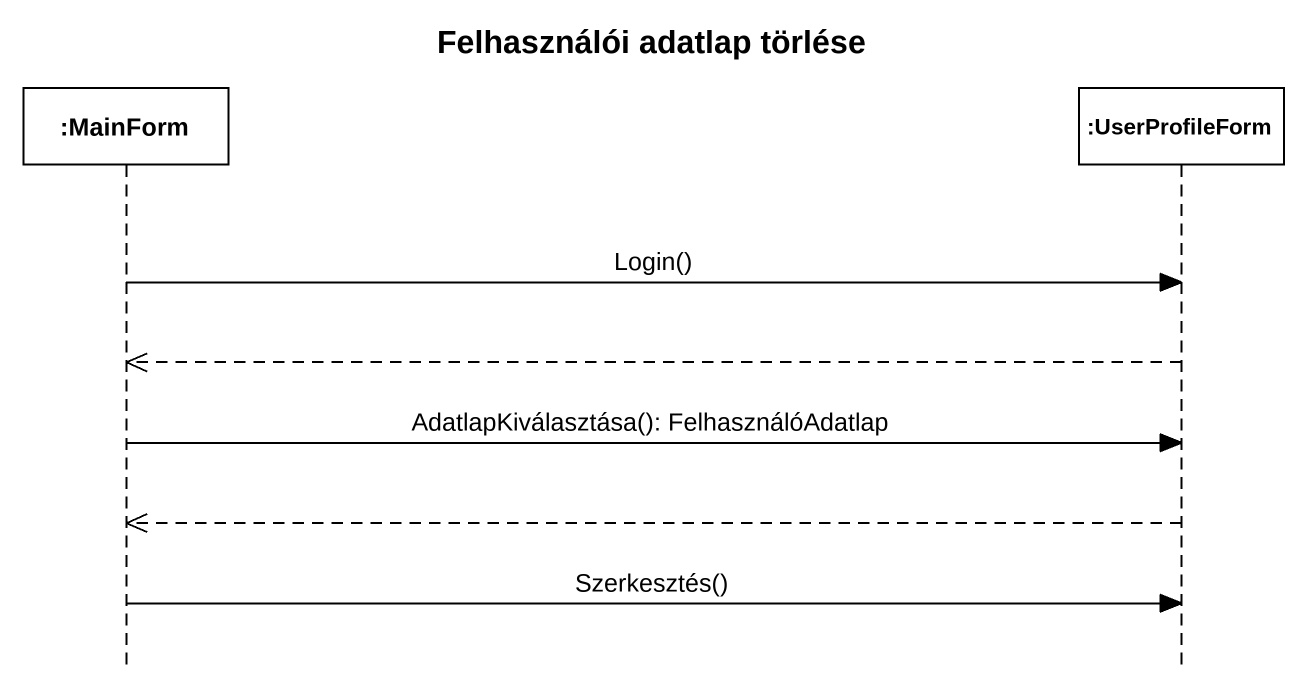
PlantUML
@startuml
title Felhasználói adatlap törlése
hide footbox
participant ":MainForm" as MainForm
participant ":UserProfileForm" as UserProfileForm

MainForm -> UserProfileForm : Login()
UserProfileForm -->> MainForm
MainForm -> UserProfileForm : AdatlapKiválasztása(): FelhasználóAdatlap
UserProfileForm -->> MainForm
MainForm -> UserProfileForm : Szerkesztés()
@enduml
